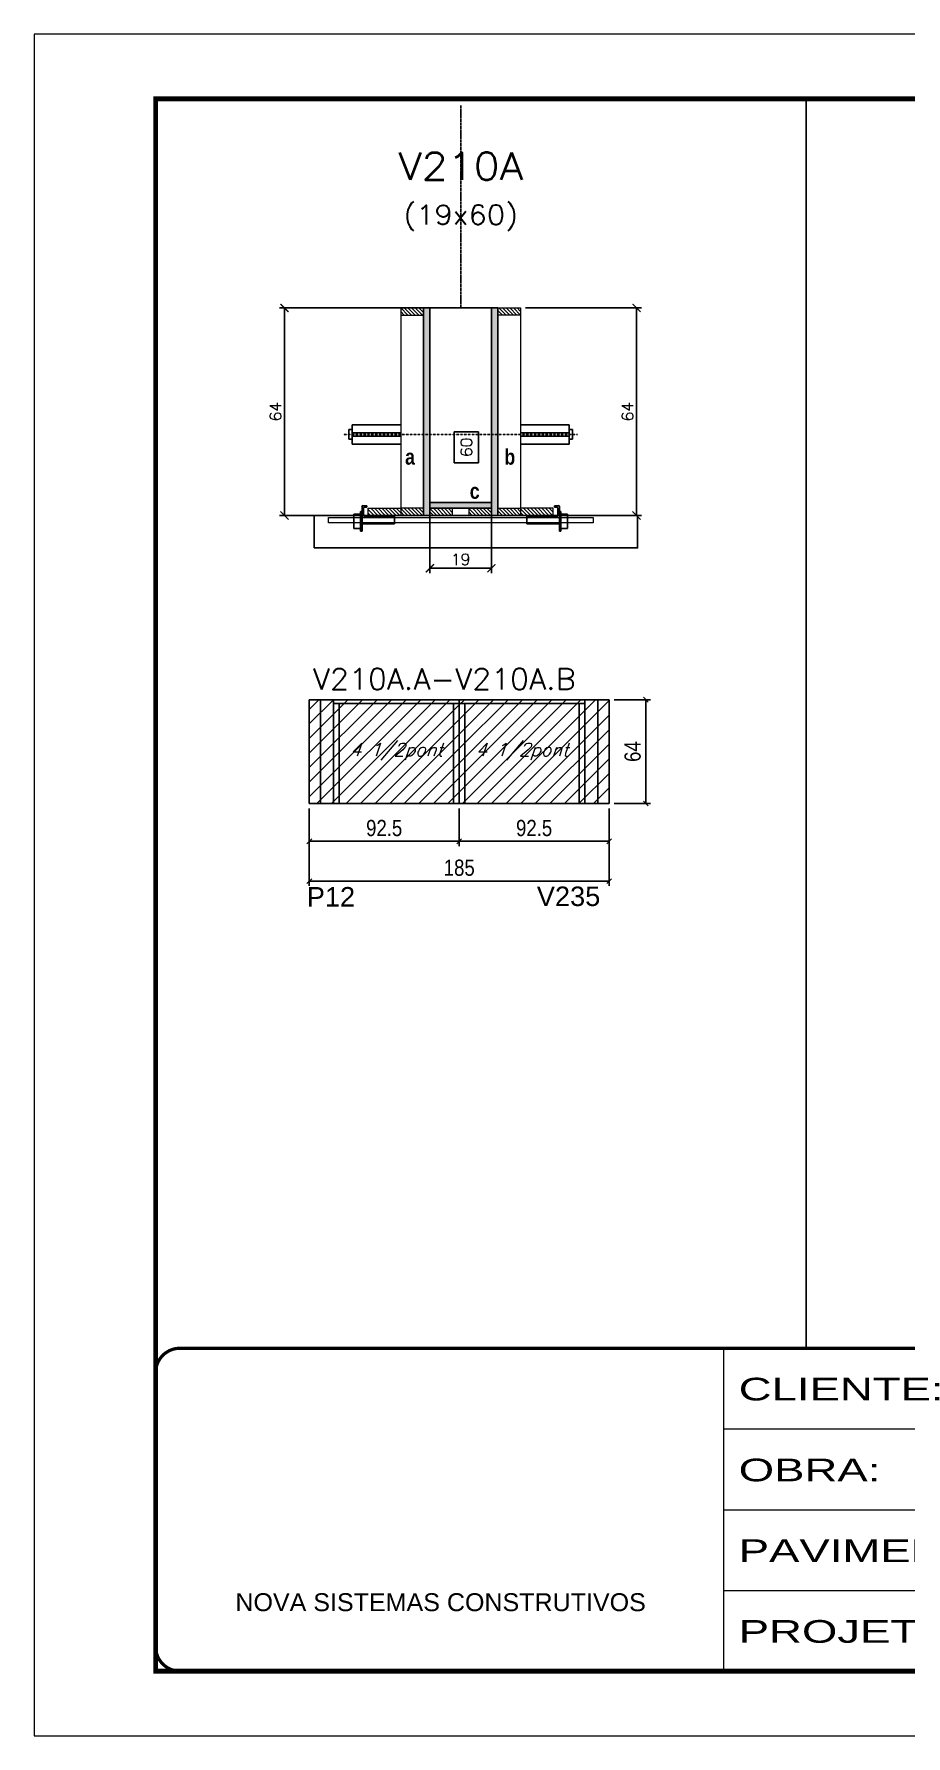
# Model space of a CAD drawing. Extents: x 137137 to 143418, y 10464 to 34486.
# Drawn here: x 141906 to 142444, y 32287 to 33337 of the extents above; entities that cross this region are included whole.
import ezdxf
from ezdxf.enums import TextEntityAlignment as Align

# ---------------------------------------------------------------- set-up
doc = ezdxf.new("R2010")
doc.units = 0
for name, pattern in [('CONTINUO', [0]), ('DASHED', [0.75, 0.5, -0.25]), ('HIDDEN', [0.375, 0.25, -0.125])]:
    doc.linetypes.add(name, pattern=pattern)
for name, color, linetype in [('5', 5, 'Continuous'), ('barrote', 251, 'Continuous'), ('COTA', 241, 'Continuous'), ('Cota Seção (2x)', 4, 'Continuous'), ('detalhes', 4, 'Continuous'), ('Painéis', 200, 'Continuous'), ('presilha', 1, 'Continuous'), ('SARR_2.2x7', 40, 'Continuous'), ('SARR_3.5x7', 81, 'Continuous'), ('TENSOR', 3, 'Continuous'), ('texto', 7, 'Continuous'), ('Texto de Titulo', 7, 'Continuous'), ('Texto Qtd Sarr', 242, 'Continuous')]:
    doc.layers.add(name, color=color, linetype=linetype)
for name, color, linetype, lineweight in [('CONCRETO', 251, 'Continuous', 25), ('Folhas', 255, 'Continuous', 9), ('Hachura', 251, 'Continuous', 9), ('Madeira', 126, 'Continuous', 18), ('SARRAFO DE PRESSAO', 251, 'DASHED', 9), ('SCO-___-LAJ', 2, 'Continuous', 0), ('Texto Seção', 7, 'Continuous', 15)]:
    doc.layers.add(name, color=color, linetype=linetype, lineweight=lineweight)
doc.styles.add('ARIAL', font='arial.ttf')
doc.styles.add('COTA TECNICA', font='techl___.ttf', dxfattribs={"height": 10})
doc.styles.add('REGUA-120', font='ROMANS.shx', dxfattribs={"height": 15})
doc.styles.add('Romans', font='romans.shx')
doc.styles.get("Standard").update_dxf_attribs({"font": 'arial.ttf'})
doc.styles.add('TECNICA', font='techb___.ttf', dxfattribs={"height": 10})
doc.styles.add('Tecnologia', font='')
doc.styles.get('Tecnologia').set_extended_font_data('Forgotten Futurist')
doc.dimstyles.new('Cota Seção (2x)', dxfattribs={"dimtxt": 7, "dimasz": 5, "dimexe": 3, "dimexo": 3, "dimgap": 2, "dimtad": 3, "dimdec": 1, "dimlfac": 0.5, "dimzin": 12, "dimdsep": 46, "dimtxsty": 'Romans', "dimblk": 'ARCHTICK', "dimcen": 0, "dimclrd": 4, "dimclre": 4, "dimclrt": 1, "dimadec": 1, "dimazin": 3, "dimtfac": 1, "dimtdec": 1, "dimtmove": 0, "dimatfit": 3, "dimldrblk": 'OBLIQUE', "dimfxl": 1, "dimtolj": 1, "dimtzin": 12, "dimarcsym": 0})
doc.dimstyles.new('Cota Seção interna', dxfattribs={"dimtxt": 7, "dimasz": 6, "dimexe": 0.18, "dimexo": 2, "dimgap": -4, "dimtad": 3, "dimdec": 1, "dimlfac": 0.5, "dimzin": 12, "dimdsep": 46, "dimtxsty": 'Romans', "dimblk": 'ARCHTICK', "dimcen": 0.09, "dimse1": 1, "dimse2": 1, "dimsd1": 1, "dimsd2": 1, "dimclrd": 180, "dimclre": 5, "dimclrt": 1, "dimadec": 0, "dimazin": 3, "dimtfac": 1, "dimtdec": 1, "dimtofl": 0, "dimtmove": 0, "dimatfit": 3, "dimldrblk": 'ARCHTICK', "dimfxl": 1, "dimtolj": 1, "dimtzin": 0, "dimarcsym": 0})
doc.dimstyles.new('PAINEL', dxfattribs={"dimtxt": 10, "dimasz": 3, "dimexe": 3, "dimexo": 3, "dimgap": 3, "dimtad": 1, "dimdec": 1, "dimzin": 12, "dimdsep": 46, "dimtxsty": 'COTA TECNICA', "dimblk1": 'OBLIQUE', "dimblk2": 'OBLIQUE', "dimsah": 1, "dimcen": 0.9, "dimclrd": 4, "dimclre": 4, "dimclrt": 240, "dimadec": 1, "dimazin": 3, "dimtfac": 1, "dimtdec": 1, "dimtmove": 0, "dimatfit": 3, "dimfxl": 1, "dimtolj": 1, "dimtzin": 12, "dimarcsym": 0})
pattern_1 = [(315, (165106.6149, 24810.5573), (1.12253202, 1.12253202), [])]
pattern_2 = [(315, (165106.6149, 24736.9573), (1.12253202, 1.12253202), [])]

# ---------------------------------------------------------------- blocks, each defined once
blk = doc.blocks.new('titulo1')
at = {"layer": 'Defpoints', "color": 252, "linetype": 'HIDDEN', "ltscale": 2}
blk.add_line((0, 0), (0, 125), dxfattribs=at)
at = {"layer": 'Defpoints', "style": 'Romans', "oblique": 15}
blk.add_attdef('FOLHA', text='', height=10, dxfattribs=at).set_placement((0, 15.6), align=Align.MIDDLE_CENTER)
at = {"layer": 'Texto Qtd Sarr', "color": 3, "style": 'Romans', "oblique": 15}
for tag, height, p in [('TITULO', 17, (0, 71.4)), ('SEÇÃO', 12, (0, 41.5))]:
    blk.add_attdef(tag, text='', height=height, dxfattribs=at).set_placement(p, align=Align.MIDDLE_CENTER)
blk = doc.blocks.new('_ArchTick')
at = {"color": 0, "linetype": 'ByBlock', "const_width": 0.15}
blk.add_lwpolyline([(-0.5, -0.5), (0.5, 0.5)], dxfattribs=at)
blk = doc.blocks.new('*D78')
at = {"layer": 'COTA', "color": 4, "lineweight": -2, "transparency": 16777216}
for p, q in [((142147, 33168.2), (142057.3, 33168.2)), ((142060.3, 33040.2), (142060.3, 33168.2)), ((142109, 33040.2), (142057.3, 33040.2))]:
    blk.add_line(p, q, dxfattribs=at)
at = {"layer": 'Defpoints', "color": 0, "transparency": 16777216}
for p in [(142060.3, 33168.2), (142150, 33168.2), (142112, 33040.2)]:
    blk.add_point(p, dxfattribs=at)
at = {"layer": 'COTA', "color": 4, "lineweight": -2, "transparency": 16777216, "xscale": 5, "yscale": 5, "zscale": 5}
for p, rotation in [((142060.3, 33168.2), 90), ((142060.3, 33040.2), 270)]:
    blk.add_blockref('_ArchTick', p, dxfattribs=dict(at, rotation=rotation))
at = {"layer": 'COTA', "color": 1, "transparency": 16777216, "insert": (142054.8, 33104.2), "char_height": 7, "attachment_point": 5, "rotation": 90, "style": 'Romans'}
blk.add_mtext('\\A1;64', dxfattribs=at)
blk = doc.blocks.new('_Oblique')
at = {"color": 0, "linetype": 'ByBlock', "lineweight": -2}
blk.add_line((-0.5, -0.5), (0.5, 0.5), dxfattribs=at)
blk = doc.blocks.new('*D79')
at = {"layer": 'COTA', "color": 4, "lineweight": -2, "transparency": 16777216}
for p, q in [((142209, 33168.2), (142280.5, 33168.2)), ((142277.5, 33040.2), (142277.5, 33168.2)), ((142229, 33040.2), (142280.5, 33040.2))]:
    blk.add_line(p, q, dxfattribs=at)
at = {"layer": 'Defpoints', "color": 0, "transparency": 16777216}
for p in [(142206, 33168.2), (142277.5, 33168.2), (142226, 33040.2)]:
    blk.add_point(p, dxfattribs=at)
at = {"layer": 'COTA', "color": 4, "lineweight": -2, "transparency": 16777216, "xscale": 5, "yscale": 5, "zscale": 5}
for p, rotation in [((142277.5, 33168.2), 90), ((142277.5, 33040.2), 270)]:
    blk.add_blockref('_ArchTick', p, dxfattribs=dict(at, rotation=rotation))
at = {"layer": 'COTA', "color": 1, "transparency": 16777216, "insert": (142272, 33104.2), "char_height": 7, "attachment_point": 5, "rotation": 90, "style": 'Romans'}
blk.add_mtext('\\A1;64', dxfattribs=at)
blk = doc.blocks.new('*D80')
at = {"layer": 'Cota Seção (2x)', "color": 180, "lineweight": -2, "transparency": 16777216}
for p, q in [((142180, 33091.7), (142165, 33091.7)), ((142165, 33091.7), (142165, 33072.7)), ((142180, 33072.7), (142180, 33091.7)), ((142165, 33072.7), (142180, 33072.7))]:
    blk.add_line(p, q, dxfattribs=at)
at = {"layer": 'Defpoints', "color": 0, "transparency": 16777216}
for p in [(142184, 33168.2), (142188, 33168.2), (142188, 33048.2)]:
    blk.add_point(p, dxfattribs=at)
at = {"layer": 'Cota Seção (2x)', "color": 1, "transparency": 16777216, "insert": (142172.5, 33082.2), "char_height": 7, "attachment_point": 5, "rotation": 90, "style": 'Romans'}
blk.add_mtext('\\A1;60', dxfattribs=at)
blk = doc.blocks.new('PRESILHA METÁLICA 1')
at = {"layer": 'presilha'}
for p, q in [((7.5, 10.6), (7.5, 19.9)), ((12, 21), (8.6, 21)), ((9, 11.6), (9, 18.9)), ((12, 19.5), (9.6, 19.5)), ((12, 21), (12, 19.5)), ((0, 13), (6, 13)), ((0, 13), (0, 0)), ((6, 0), (0, 0)), ((6, 15.5), (7.5, 15.5)), ((6, -2.5), (6, 15.5)), ((6, 13), (6, 0)), ((7.5, 15.5), (7.5, -2.5)), ((37.5, 4.1), (7.5, 4.1)), ((37.5, 11), (9.6, 11)), ((37.5, 11), (37.5, 4.1)), ((7.5, -2.5), (6, -2.5))]:
    blk.add_line(p, q, dxfattribs=at)
for centre, radius, start, end in [((8.6, 19.9), 1.14, 90, 180), ((9.6, 18.9), 0.57, 90, 180), ((9.6, 11.6), 0.57, 180, 270)]:
    blk.add_arc(centre, radius, start, end, dxfattribs=at)
blk = doc.blocks.new('*D81')
at = {"layer": 'COTA', "color": 4, "lineweight": -2, "transparency": 16777216}
for p, q in [((142150, 33041.6), (142150, 33004.6)), ((142188, 33041.6), (142188, 33004.6)), ((142150, 33007.6), (142188, 33007.6))]:
    blk.add_line(p, q, dxfattribs=at)
at = {"layer": 'Defpoints', "color": 0, "transparency": 16777216}
for p in [(142150, 33044.6), (142188, 33044.6), (142188, 33007.6)]:
    blk.add_point(p, dxfattribs=at)
at = {"layer": 'COTA', "color": 4, "lineweight": -2, "transparency": 16777216, "xscale": 5, "yscale": 5, "zscale": 5, "rotation": 180}
blk.add_blockref('_ArchTick', (142150, 33007.6), dxfattribs=at)
at = {"layer": 'COTA', "color": 4, "lineweight": -2, "transparency": 16777216, "xscale": 5, "yscale": 5, "zscale": 5}
blk.add_blockref('_ArchTick', (142188, 33007.6), dxfattribs=at)
at = {"layer": 'COTA', "color": 1, "transparency": 16777216, "insert": (142169, 33013.1), "char_height": 7, "attachment_point": 5, "style": 'Romans'}
blk.add_mtext('\\A1;19', dxfattribs=at)
blk = doc.blocks.new('9999999999')
at = {"color": 30, "linetype": 'CONTINUO'}
for p, q in [((98564.6, 34230.2), (98564.6, 34429.4)), ((98564.6, 34379.6), (99584, 34379.6)), ((98564.6, 34329.8), (99488, 34329.8)), ((98564.6, 34280), (99488, 34280))]:
    blk.add_line(p, q, dxfattribs=at)
at = {"color": 30, "linetype": 'CONTINUO', "const_width": 2}
blk.add_lwpolyline([(99584, 34230.2), (99584, 34414.4, 0.414214), (99569, 34429.4), (98229, 34429.4, 0.414214), (98214, 34414.4), (98214, 34245.2, 0.414214), (98229, 34230.2), (99584, 34230.2)], format="xyb", dxfattribs=at)
at = {"layer": 'Folhas'}
blk.add_lwpolyline([(98139, 34190.2), (99624, 34190.2), (99624, 35240.2), (98139, 35240.2)], close=True, dxfattribs=at)
at = {"layer": 'Folhas', "color": 30, "const_width": 3}
blk.add_lwpolyline([(98214, 34230.2), (99584, 34230.2), (99584, 35200.2), (98214, 35200.2)], close=True, dxfattribs=at)
at = {"color": 7, "linetype": 'Continuous', "ltscale": 5, "style": 'ARIAL'}
blk.add_text('NOVA SISTEMAS CONSTRUTIVOS', height=11.059, dxfattribs=at).set_placement((98263.2, 34267.2))
at = {"layer": 'Folhas', "color": 7, "style": 'Tecnologia', "width": 1.5}
for s, p in [('CLIENTE:', (98573.7, 34397.2)), ('OBRA:', (98573.7, 34347.3)), ('PAVIMENTO:', (98573.7, 34297.5)), ('PROJETO:', (98573.7, 34247.7))]:
    blk.add_text(s, height=14, dxfattribs=at).set_placement(p)
blk = doc.blocks.new('*D23')
at = {"layer": 'COTA', "color": 4, "linetype": 'ByBlock', "lineweight": -2, "transparency": 16777216}
for p, q in [((142263.6, 32926.5), (142286.2, 32926.5)), ((142283.2, 32862.5), (142283.2, 32926.5)), ((142263.6, 32862.5), (142286.2, 32862.5))]:
    blk.add_line(p, q, dxfattribs=at)
at = {"layer": 'Defpoints', "color": 0, "linetype": 'ByBlock', "transparency": 16777216}
for p in [(142260.6, 32926.5), (142283.2, 32926.5), (142260.6, 32862.5)]:
    blk.add_point(p, dxfattribs=at)
at = {"layer": 'COTA', "color": 4, "linetype": 'ByBlock', "lineweight": -2, "transparency": 16777216, "xscale": 3, "yscale": 3, "zscale": 3}
for p, rotation in [((142283.2, 32926.5), 90), ((142283.2, 32862.5), 270)]:
    blk.add_blockref('_Oblique', p, dxfattribs=dict(at, rotation=rotation))
at = {"layer": 'COTA', "color": 240, "linetype": 'ByBlock', "transparency": 16777216, "insert": (142275.1, 32894.5), "char_height": 10, "attachment_point": 5, "rotation": 90, "style": 'COTA TECNICA'}
blk.add_mtext('\\A1;64', dxfattribs=at)
blk = doc.blocks.new('*D283')
at = {"layer": 'COTA', "color": 4, "lineweight": -2, "transparency": 16777216}
for p, q in [((142075.6, 32859.5), (142075.6, 32836.2)), ((142168.1, 32859.5), (142168.1, 32836.2)), ((142075.6, 32839.2), (142168.1, 32839.2))]:
    blk.add_line(p, q, dxfattribs=at)
at = {"layer": 'Defpoints', "color": 0, "transparency": 16777216}
for p in [(142075.6, 32862.5), (142168.1, 32862.5), (142168.1, 32839.2)]:
    blk.add_point(p, dxfattribs=at)
at = {"layer": 'COTA', "color": 4, "lineweight": -2, "transparency": 16777216, "xscale": 3, "yscale": 3, "zscale": 3, "rotation": 180}
blk.add_blockref('_Oblique', (142075.6, 32839.2), dxfattribs=at)
at = {"layer": 'COTA', "color": 4, "lineweight": -2, "transparency": 16777216, "xscale": 3, "yscale": 3, "zscale": 3}
blk.add_blockref('_Oblique', (142168.1, 32839.2), dxfattribs=at)
at = {"layer": 'COTA', "color": 240, "transparency": 16777216, "insert": (142121.8, 32847.3), "char_height": 10, "attachment_point": 5, "style": 'COTA TECNICA'}
blk.add_mtext('\\A1;92.5', dxfattribs=at)
blk = doc.blocks.new('*D4308')
at = {"layer": 'COTA', "color": 4, "lineweight": -2, "transparency": 16777216}
for p, q in [((142168.1, 32859.5), (142168.1, 32836.2)), ((142260.6, 32859.5), (142260.6, 32836.2)), ((142168.1, 32839.2), (142260.6, 32839.2))]:
    blk.add_line(p, q, dxfattribs=at)
at = {"layer": 'Defpoints', "color": 0, "transparency": 16777216}
for p in [(142168.1, 32862.5), (142260.6, 32862.5), (142260.6, 32839.2)]:
    blk.add_point(p, dxfattribs=at)
at = {"layer": 'COTA', "color": 4, "lineweight": -2, "transparency": 16777216, "xscale": 3, "yscale": 3, "zscale": 3, "rotation": 180}
blk.add_blockref('_Oblique', (142168.1, 32839.2), dxfattribs=at)
at = {"layer": 'COTA', "color": 4, "lineweight": -2, "transparency": 16777216, "xscale": 3, "yscale": 3, "zscale": 3}
blk.add_blockref('_Oblique', (142260.6, 32839.2), dxfattribs=at)
at = {"layer": 'COTA', "color": 240, "transparency": 16777216, "insert": (142214.3, 32847.3), "char_height": 10, "attachment_point": 5, "style": 'COTA TECNICA'}
blk.add_mtext('\\A1;92.5', dxfattribs=at)
blk = doc.blocks.new('*D6288')
at = {"layer": 'Defpoints', "color": 0, "ltscale": 25, "transparency": 16777216}
for p in [(142075.6, 32862.5), (142260.6, 32862.5), (142260.6, 32814.6)]:
    blk.add_point(p, dxfattribs=at)
at = {"layer": 'Painéis', "color": 4, "lineweight": -2, "ltscale": 25, "transparency": 16777216}
for p, q in [((142075.6, 32859.5), (142075.6, 32811.6)), ((142260.6, 32859.5), (142260.6, 32811.6)), ((142075.6, 32814.6), (142260.6, 32814.6))]:
    blk.add_line(p, q, dxfattribs=at)
at = {"layer": 'Painéis', "color": 4, "lineweight": -2, "ltscale": 25, "transparency": 16777216, "xscale": 3, "yscale": 3, "zscale": 3, "rotation": 180}
blk.add_blockref('_Oblique', (142075.6, 32814.6), dxfattribs=at)
at = {"layer": 'Painéis', "color": 4, "lineweight": -2, "ltscale": 25, "transparency": 16777216, "xscale": 3, "yscale": 3, "zscale": 3}
blk.add_blockref('_Oblique', (142260.6, 32814.6), dxfattribs=at)
at = {"layer": 'Painéis', "color": 240, "ltscale": 25, "transparency": 16777216, "insert": (142168.1, 32822.8), "char_height": 10, "attachment_point": 5, "style": 'COTA TECNICA'}
blk.add_mtext('\\A1;185', dxfattribs=at)

msp = doc.modelspace()

# ---------------------------------------------------------------- hatches: boundary and pattern name
at = {"layer": 'Hachura'}
h = msp.add_hatch(dxfattribs=at)
h.set_pattern_fill('ANSI31', color=256, scale=0.5, angle=270, style=0)
h.set_pattern_definition([(315, (165106.6149, 24860.5573), (1.12253202, 1.12253202), [])])
h.paths.add_polyline_path([(142145.99, 33163.8), (142145.99, 33168.2), (142131.99, 33168.2), (142131.99, 33163.8)])
h = msp.add_hatch(color=256, dxfattribs=at)
h.dxf.hatch_style = 1
h.paths.add_polyline_path([(142145.99, 33168.2), (142149.99, 33168.2), (142149.99, 33040.2), (142145.99, 33040.2)])
h = msp.add_hatch(color=256, dxfattribs=at)
h.dxf.hatch_style = 1
h.paths.add_polyline_path([(142191.99, 33168.2), (142187.99, 33168.2), (142187.99, 33040.2), (142191.99, 33040.2)])
h = msp.add_hatch(dxfattribs=at)
h.set_pattern_fill('ANSI31', color=256, scale=0.5, angle=270, style=0)
h.set_pattern_definition([(315, (165106.6245, 24860.5573), (1.12253202, 1.12253202), [])])
h.paths.add_polyline_path([(142191.99, 33163.8), (142191.99, 33168.2), (142205.99, 33168.2), (142205.99, 33163.8)])
h = msp.add_hatch(dxfattribs=at)
h.set_pattern_fill('ANSI31', color=256, scale=0.5, angle=270, style=0)
h.set_pattern_definition(pattern_1)
h.paths.add_polyline_path([(142111.99, 33040.2), (142111.99, 33044.6), (142131.99, 33044.6), (142131.99, 33040.2)])
h = msp.add_hatch(dxfattribs=at)
h.set_pattern_fill('ANSI31', color=256, scale=0.5, angle=270, style=0)
h.set_pattern_definition(pattern_2)
h.paths.add_polyline_path([(142145.99, 33040.2), (142145.99, 33044.6), (142131.99, 33044.6), (142131.99, 33040.2)])
h = msp.add_hatch(color=256, dxfattribs=at)
h.dxf.hatch_style = 1
h.paths.add_polyline_path([(142149.99, 33044.6), (142149.99, 33048.2), (142187.99, 33048.2), (142187.99, 33044.6)])
h = msp.add_hatch(dxfattribs=at)
h.set_pattern_fill('ANSI31', color=256, scale=0.5, angle=270, style=0)
h.set_pattern_definition([(315, (165124.6149, 24736.9573), (1.12253202, 1.12253202), [])])
h.paths.add_polyline_path([(142163.99, 33040.2), (142163.99, 33044.6), (142149.99, 33044.6), (142149.99, 33040.2)])
h = msp.add_hatch(dxfattribs=at)
h.set_pattern_fill('ANSI31', color=256, scale=0.5, angle=270, style=0)
h.set_pattern_definition([(315, (165148.6145, 24736.9573), (1.12253202, 1.12253202), [])])
h.paths.add_polyline_path([(142187.99, 33040.2), (142187.99, 33044.6), (142173.99, 33044.6), (142173.99, 33040.2)])
h = msp.add_hatch(dxfattribs=at)
h.set_pattern_fill('ANSI31', color=256, scale=0.5, angle=270, style=0)
h.set_pattern_definition(pattern_2)
h.paths.add_polyline_path([(142191.99, 33040.2), (142191.99, 33044.6), (142205.99, 33044.6), (142205.99, 33040.2)])
h = msp.add_hatch(dxfattribs=at)
h.set_pattern_fill('ANSI31', color=256, scale=0.5, angle=270, style=0)
h.set_pattern_definition(pattern_1)
h.paths.add_polyline_path([(142225.99, 33040.2), (142225.99, 33044.6), (142205.99, 33044.6), (142205.99, 33040.2)])
at = {"layer": 'Hachura', "linetype": 'ByBlock'}
h = msp.add_hatch(dxfattribs=at)
h.set_pattern_fill('ANSI31', color=256, scale=2)
h.paths.add_polyline_path([(142168.09, 32926.45), (142075.59, 32926.45), (142075.59, 32862.45), (142168.09, 32862.45)])
h.paths.add_polyline_path([(142092.78, 32886.47), (142160.4, 32886.47), (142165.9, 32902.44), (142098.28, 32902.44)], flags=24)
h = msp.add_hatch(dxfattribs=at)
h.set_pattern_fill('ANSI31', color=256, scale=2)
h.paths.add_polyline_path([(142260.59, 32926.45), (142168.09, 32926.45), (142168.09, 32862.45), (142260.59, 32862.45)])
h.paths.add_polyline_path([(142170.28, 32886.47), (142237.9, 32886.47), (142243.4, 32902.44), (142175.78, 32902.44)], flags=24)

# ---------------------------------------------------------------- linework, layer by layer
at = {"ltscale": 3}
for p, q in [((142102, 33096.17), (142102, 33084.17)), ((142102, 33096.17), (142132, 33096.17)), ((142236, 33096.17), (142206, 33096.17)), ((142236, 33096.17), (142236, 33084.17)), ((142100, 33093.17), (142100, 33087.17)), ((142100, 33093.17), (142102, 33093.17)), ((142102, 33087.17), (142100, 33087.17)), ((142132, 33091.17), (142102, 33091.17)), ((142132, 33089.17), (142102, 33089.17)), ((142206, 33091.17), (142236, 33091.17)), ((142206, 33089.17), (142236, 33089.17)), ((142236, 33093.17), (142238, 33093.17)), ((142236, 33087.17), (142238, 33087.17)), ((142238, 33093.17), (142238, 33087.17)), ((142102, 33084.17), (142132, 33084.17)), ((142236, 33084.17), (142206, 33084.17))]:
    msp.add_line(p, q, dxfattribs=at)
at = {"layer": 'barrote'}
msp.add_lwpolyline([(142078.54, 33020.2), (142278.12, 33020.2), (142278.12, 33040.2), (142078.54, 33040.2)], close=True, dxfattribs=at)
at = {"layer": 'CONCRETO'}
msp.add_lwpolyline([(142149.99, 33168.2), (142149.99, 33168.2), (142149.99, 33168.2), (142149.99, 33168.2), (142187.99, 33168.2), (142187.99, 33168.2), (142187.99, 33168.2), (142187.99, 33048.2), (142149.99, 33048.2), (142149.99, 33168.2)], close=True, dxfattribs=at)
at = {"layer": 'COTA', "linetype": 'ByBlock'}
msp.add_line((142382.13, 33297.2), (142382.13, 32526.44), dxfattribs=at)
at = {"layer": 'Madeira'}
for points in [[(142145.99, 33163.8), (142145.99, 33168.2), (142131.99, 33168.2), (142131.99, 33163.8)], [(142145.99, 33168.2), (142131.99, 33168.2), (142131.99, 33040.2), (142145.99, 33040.2)], [(142191.99, 33163.8), (142191.99, 33168.2), (142205.99, 33168.2), (142205.99, 33163.8)], [(142191.99, 33168.2), (142205.99, 33168.2), (142205.99, 33040.2), (142191.99, 33040.2)], [(142111.99, 33040.2), (142111.99, 33044.6), (142131.99, 33044.6), (142131.99, 33040.2)], [(142145.99, 33040.2), (142145.99, 33044.6), (142131.99, 33044.6), (142131.99, 33040.2)], [(142163.99, 33040.2), (142163.99, 33044.6), (142149.99, 33044.6), (142149.99, 33040.2)], [(142187.99, 33040.2), (142187.99, 33044.6), (142173.99, 33044.6), (142173.99, 33040.2)], [(142191.99, 33040.2), (142191.99, 33044.6), (142205.99, 33044.6), (142205.99, 33040.2)], [(142225.99, 33040.2), (142225.99, 33044.6), (142205.99, 33044.6), (142205.99, 33040.2)]]:
    msp.add_lwpolyline(points, close=True, dxfattribs=at)
at = {"layer": 'Painéis', "linetype": 'ByBlock'}
for p, q in [((142075.59, 32926.45), (142075.59, 32862.45)), ((142260.59, 32926.45), (142075.59, 32926.45)), ((142168.09, 32926.45), (142168.09, 32862.45)), ((142260.59, 32926.45), (142260.59, 32862.45)), ((142075.59, 32862.45), (142260.59, 32862.45))]:
    msp.add_line(p, q, dxfattribs=at)
at = {"layer": 'Painéis'}
for points in [[(142145.99, 33168.2), (142149.99, 33168.2), (142149.99, 33040.2), (142145.99, 33040.2)], [(142191.99, 33168.2), (142187.99, 33168.2), (142187.99, 33040.2), (142191.99, 33040.2)], [(142149.99, 33044.6), (142149.99, 33048.2), (142187.99, 33048.2), (142187.99, 33044.6)]]:
    msp.add_lwpolyline(points, close=True, dxfattribs=at)
at = {"layer": 'SARR_2.2x7', "linetype": 'Continuous'}
for p, q in [((142082.59, 32926.45), (142082.59, 32862.45)), ((142168.09, 32924.25), (142090.59, 32924.25)), ((142245.59, 32924.25), (142168.09, 32924.25)), ((142253.59, 32926.45), (142253.59, 32862.45))]:
    msp.add_line(p, q, dxfattribs=at)
at = {"layer": 'SARR_3.5x7'}
for p, q in [((142090.59, 32926.45), (142090.59, 32862.45)), ((142094.09, 32924.25), (142094.09, 32862.45)), ((142164.59, 32924.25), (142164.59, 32862.45)), ((142171.59, 32924.25), (142171.59, 32862.45)), ((142242.09, 32924.26), (142242.09, 32862.45)), ((142245.59, 32926.45), (142245.59, 32862.45))]:
    msp.add_line(p, q, dxfattribs=at)
at = {"layer": 'SCO-___-LAJ', "color": 1}
msp.add_lwpolyline([(142087.54, 33038.87), (142250.81, 33038.87), (142250.81, 33035.67), (142087.54, 33035.67)], close=True, dxfattribs=at)
at = {"layer": 'TENSOR', "linetype": 'HIDDEN', "ltscale": 0.5}
msp.add_line((142241, 33090.17), (142096.69, 33090.17), dxfattribs=at)

# ---------------------------------------------------------------- block references
at = {"layer": 'presilha', "yscale": 0.6666666666666666, "zscale": 0.6666666666666666}
for p, xscale in [((142103.13, 33032.23), 0.6666666666666666), ((142234.86, 33032.23), -0.6666666666666666)]:
    msp.add_blockref('PRESILHA METÁLICA 1', p, dxfattribs=dict(at, xscale=xscale))
at = {"layer": 'SARRAFO DE PRESSAO', "color": 6, "linetype": 'ByBlock'}
msp.add_blockref('9999999999', (43766.81, -1903), dxfattribs=at)
at = {"layer": 'Texto Seção'}
ref = msp.add_blockref('titulo1', (142168.99, 33168.2), dxfattribs=at)
ref.add_attrib('TITULO', 'V210A', dxfattribs={"layer": 'Texto de Titulo', "color": 7, "height": 17, "style": 'Romans', "width": 1.1}).set_placement((142168.99, 33255.7), align=Align.MIDDLE_CENTER)
ref.add_attrib('SEÇÃO', '(19x60)', dxfattribs={"layer": 'Texto de Titulo', "color": 7, "height": 12, "style": 'Romans', "width": 1.1}).set_placement((142168.99, 33225.7), align=Align.MIDDLE_CENTER)

# ---------------------------------------------------------------- texts
at = {"layer": '5', "linetype": 'Continuous'}
for s, p in [('P12', (142074.04, 32798.93)), ('V235', (142215.97, 32799.23))]:
    msp.add_text(s, height=12, rotation=0.00004, dxfattribs=at).set_placement(p)
at = {"layer": 'detalhes', "style": 'TECNICA'}
for s, p in [('a', (142134.69, 33071.54)), ('b', (142195.93, 33071.53)), ('c', (142174.59, 33050.44))]:
    msp.add_text(s, height=9.6, dxfattribs=at).set_placement(p)
at = {"layer": 'texto', "color": 2, "char_height": 8, "attachment_point": 5, "style": 'Romans'}
for insert in [(142129.34, 32894.45), (142206.84, 32894.45)]:
    msp.add_mtext('{\\Q19;\\C256;4 1/2pont}', dxfattribs=dict(at, insert=insert))
at = {"layer": 'Texto Seção', "style": 'REGUA-120', "width": 1.05}
msp.add_text('V210A.A-V210A.B', height=13, dxfattribs=at).set_placement((142077.81, 32932.82))

# ---------------------------------------------------------------- dimensions: what is measured, and where the dimension line sits
at = {"layer": 'COTA'}
for base, p1, p2, picture, middle in [((142060.35, 33168.2), (142111.99, 33040.2), (142149.99, 33168.2), '*D78', (142054.85, 33104.2)), ((142277.47, 33168.2), (142225.99, 33040.2), (142205.99, 33168.2), '*D79', (142271.97, 33104.2))]:
    dim = msp.add_linear_dim(base=base, p1=p1, p2=p2, angle=90, dimstyle='Cota Seção (2x)', dxfattribs=at)
    dim.commit()
    dim.dimension.update_dxf_attribs({"geometry": picture, "text_midpoint": middle})
for base, p1, p2, dimstyle, picture, middle in [((142187.99, 33007.57), (142149.99, 33044.6), (142187.99, 33044.6), 'Cota Seção (2x)', '*D81', (142168.99, 33013.07)), ((142168.09, 32839.18), (142075.59, 32862.45), (142168.09, 32862.45), 'PAINEL', '*D283', (142121.84, 32847.31)), ((142260.59, 32839.18), (142168.09, 32862.45), (142260.59, 32862.45), 'PAINEL', '*D4308', (142214.34, 32847.31))]:
    dim = msp.add_linear_dim(base=base, p1=p1, p2=p2, dimstyle=dimstyle, dxfattribs=at)
    dim.commit()
    dim.dimension.update_dxf_attribs({"geometry": picture, "text_midpoint": middle})
at = {"layer": 'COTA', "linetype": 'ByBlock'}
dim = msp.add_linear_dim(base=(142283.22, 32926.45), p1=(142260.59, 32862.45), p2=(142260.59, 32926.45), angle=90, dimstyle='PAINEL', dxfattribs=at)
dim.commit()
dim.dimension.update_dxf_attribs({"geometry": '*D23', "text_midpoint": (142275.12, 32894.45)})
at = {"layer": 'Cota Seção (2x)'}
dim = msp.add_linear_dim(base=(142183.98, 33168.2), p1=(142187.99, 33048.2), p2=(142187.99, 33168.2), angle=90, dimstyle='Cota Seção interna', dxfattribs=at)
dim.commit()
dim.dimension.update_dxf_attribs({"geometry": '*D80', "text_midpoint": (142183.98, 33082.18), "dimtype": 160})
at = {"layer": 'Painéis', "ltscale": 25}
dim = msp.add_linear_dim(base=(142260.59, 32814.65), p1=(142075.59, 32862.45), p2=(142260.59, 32862.45), dimstyle='PAINEL', dxfattribs=at)
dim.commit()
dim.dimension.update_dxf_attribs({"geometry": '*D6288', "text_midpoint": (142168.09, 32822.78)})

doc.saveas('drawing.dxf')
